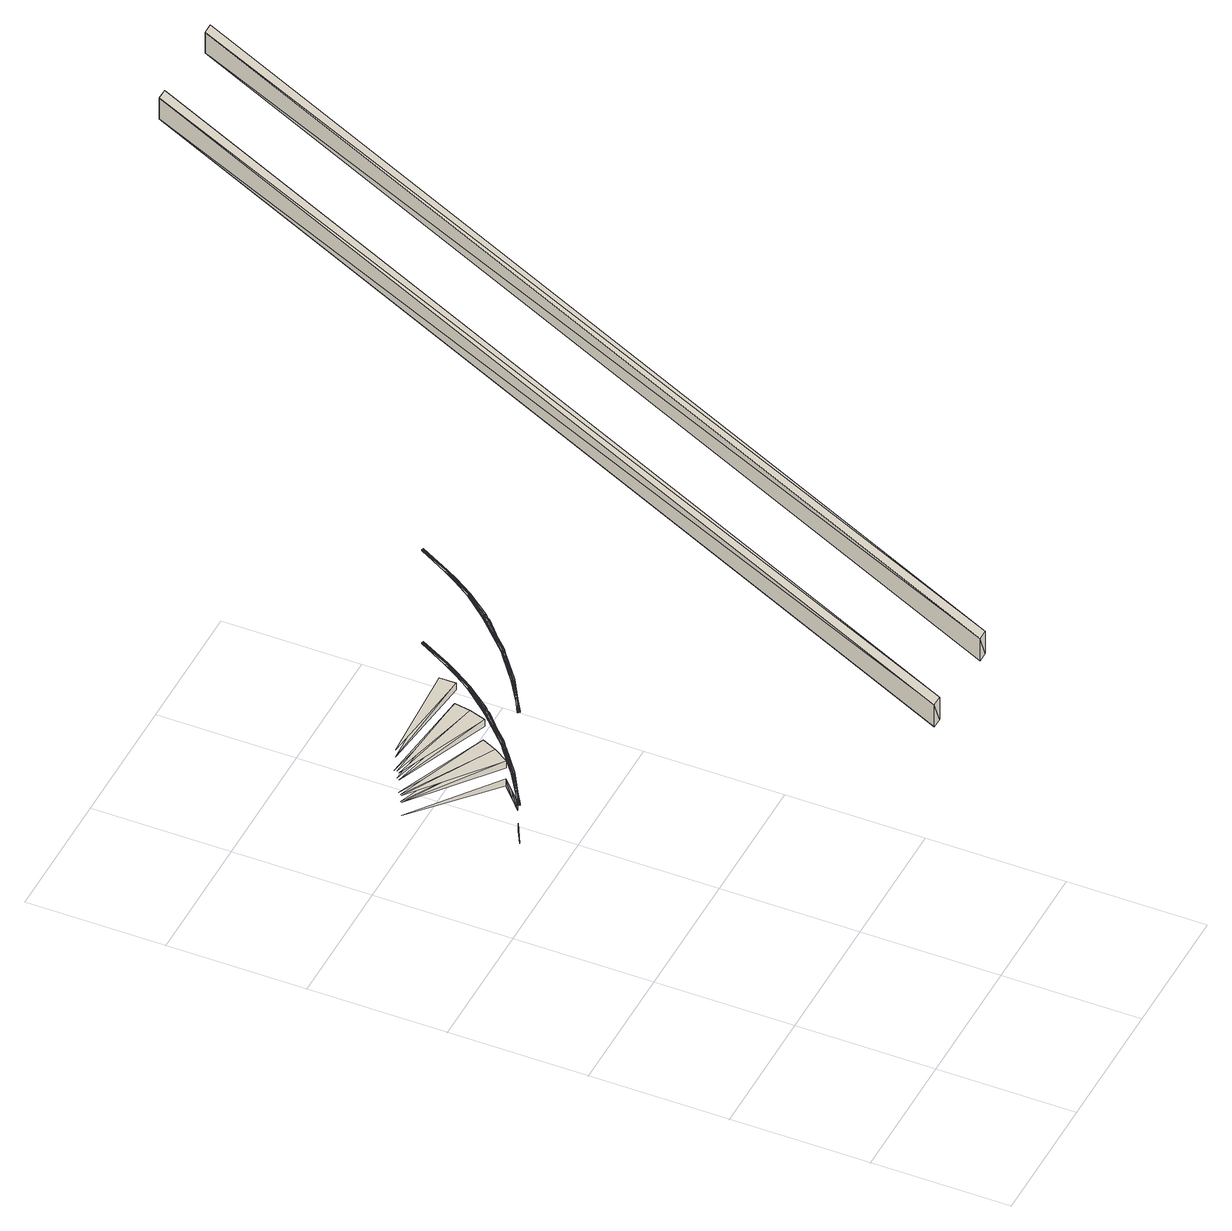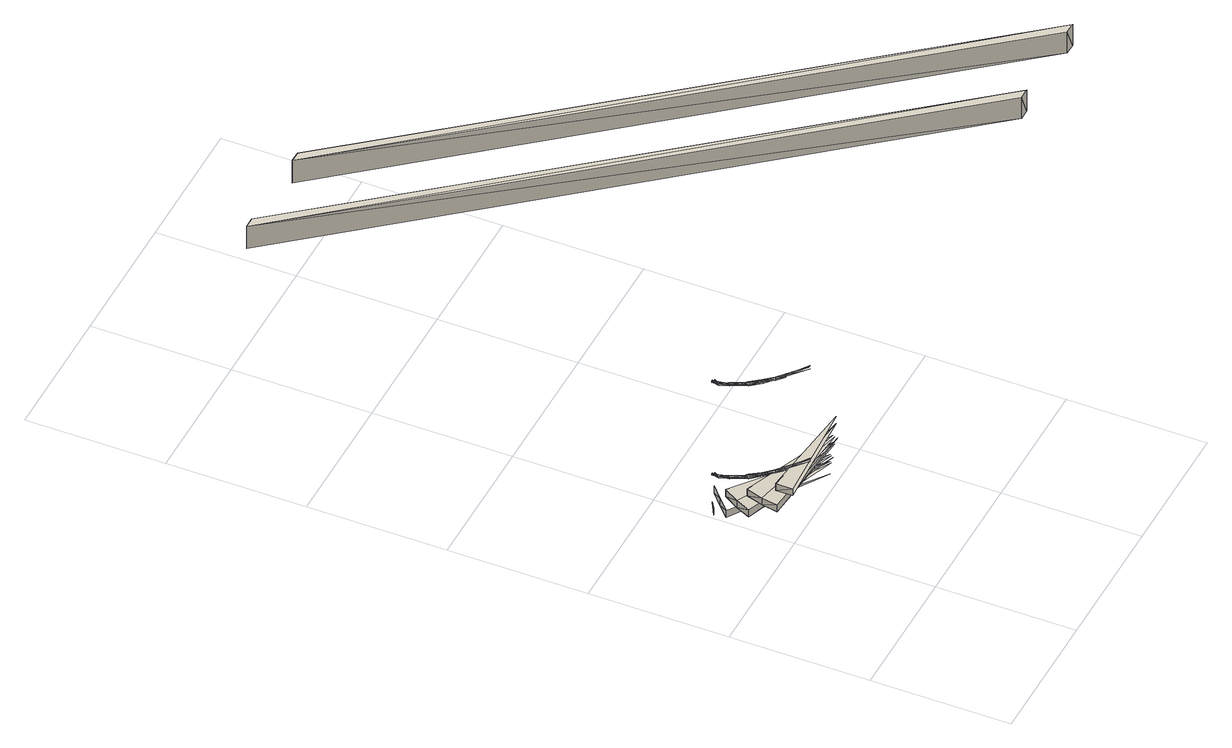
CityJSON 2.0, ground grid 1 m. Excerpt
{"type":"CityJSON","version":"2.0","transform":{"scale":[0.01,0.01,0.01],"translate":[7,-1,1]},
"CityObjects":{
"building1":{"type":"Building","attributes":{"info":{"id":14502,"type":"IfcStair","GlobalId":"38a9vdh9bF5Qg28GWyHhlr","OwnerHistory":"#12","Name":"Wendeltreppe","ObjectPlacement":"#502","Representation":"#14498","Tag":"79A67A01-C95B-4209-86-9A-74983B65305C"},"psets":{"Pset_StairCommon":{"HandicapAccessible":{"id":14532,"class":"IfcPropertySingleValue","value":false,"value_type":"IfcBoolean"},"IsExternal":{"id":14533,"class":"IfcPropertySingleValue","value":false,"value_type":"IfcBoolean"},"FireExit":{"id":14534,"class":"IfcPropertySingleValue","value":true,"value_type":"IfcBoolean"},"id":14535},"AC_Pset_Name":{"Name":{"id":14544,"class":"IfcPropertySingleValue","value":"Wendeltreppe","value_type":"IfcLabel"},"id":14545},"ArchiCADProperties":{"Komplette Element-ID":{"id":14551,"class":"IfcPropertySingleValue","value":"Wendeltreppe","value_type":"IfcLabel"},"Kompakte Element-ID":{"id":14552,"class":"IfcPropertySingleValue","value":"Wendeltreppe","value_type":"IfcLabel"},"Name des Sachmerkmal-Objekts":{"id":14553,"class":"IfcPropertySingleValue","value_type":"IfcLabel"},"Ursprungsgeschoss":{"id":14554,"class":"IfcPropertySingleValue","value":"Erdgeschoss","value_type":"IfcLabel"},"Raumname":{"id":14555,"class":"IfcPropertySingleValue","value":"Wohnen","value_type":"IfcLabel"},"Raumnummer":{"id":14556,"class":"IfcPropertySingleValue","value":"5","value_type":"IfcLabel"},"Ebene":{"id":14557,"class":"IfcPropertySingleValue","value":"Treppen","value_type":"IfcLabel"},"Typ":{"id":14558,"class":"IfcPropertySingleValue","value":"Treppen","value_type":"IfcLabel"},"Geschützt":{"id":14559,"class":"IfcPropertySingleValue","value":false,"value_type":"IfcBoolean"},"Bibliothekselement-Name":{"id":14560,"class":"IfcPropertySingleValue","value":"Treppe_FZK-Haus","value_type":"IfcLabel"},"Baustoff / Mehrschichtiger Aufbau / Profil / Schraffur":{"id":14561,"class":"IfcPropertySingleValue","value":"Holz","value_type":"IfcLabel"},"Etikettentext":{"id":14562,"class":"IfcPropertySingleValue","value_type":"IfcLabel"},"Eindeutige ID":{"id":14563,"class":"IfcPropertySingleValue","value_type":"IfcLabel"},"Verknüpfte Änderungen":{"id":14564,"class":"IfcPropertySingleValue","value_type":"IfcLabel"},"Tragende Funktion":{"id":14565,"class":"IfcPropertySingleValue","value":"Nicht definiert","value_type":"IfcLabel"},"Lage":{"id":14566,"class":"IfcPropertySingleValue","value":"Nicht definiert","value_type":"IfcLabel"},"Element-Klassifizierung":{"id":14567,"class":"IfcPropertySingleValue","value":"Treppe","value_type":"IfcLabel"},"Umbau-Status":{"id":14568,"class":"IfcPropertySingleValue","value":"Bestand","value_type":"IfcLabel"},"Anzeigen auf Umbau-Filter":{"id":14569,"class":"IfcPropertySingleValue","value":"Alle relevanten Filter","value_type":"IfcLabel"},"ARCHICAD IFC ID":{"id":14570,"class":"IfcPropertySingleValue","value":"38a9vdh9bF5Qg28GWyHhlr","value_type":"IfcLabel"},"Externe IFC ID":{"id":14571,"class":"IfcPropertySingleValue","value_type":"IfcLabel"},"Drehwinkel":{"id":14572,"class":"IfcPropertySingleValue","value":210,"value_type":"IfcPlaneAngleMeasure"},"Oberfläche":{"id":14573,"class":"IfcPropertySingleValue","value":"Allgemein","value_type":"IfcLabel"},"id":14574},"AC_Pset_Treppe_FZK-Haus":{"2D Hotspots in 3D zeigen":{"id":14602,"class":"IfcPropertySingleValue","value":true,"value_type":"IfcBoolean"},"Geschoßabhängig":{"id":14603,"class":"IfcPropertySingleValue","value":true,"value_type":"IfcBoolean"},"     Kein Bruch im Gesch. oberhalb":{"id":14604,"class":"IfcPropertySingleValue","value":true,"value_type":"IfcBoolean"},"     Strichlinien oberhalb Bruch":{"id":14605,"class":"IfcPropertySingleValue","value":true,"value_type":"IfcBoolean"},"     Linientyp unter Einsetzgeschoß":{"id":14606,"class":"IfcPropertySingleValue","value":4,"value_type":"IfcReal"},"Symbol maßstabunabhängig":{"id":14607,"class":"IfcPropertySingleValue","value":false,"value_type":"IfcBoolean"},"     Trittlinien":{"id":14608,"class":"IfcPropertySingleValue","value":false,"value_type":"IfcBoolean"},"     Pfeil":{"id":14609,"class":"IfcPropertySingleValue","value":false,"value_type":"IfcBoolean"},"     Detail":{"id":14610,"class":"IfcPropertySingleValue","value":false,"value_type":"IfcBoolean"},"Pfeil Auf/Ab":{"id":14611,"class":"IfcPropertySingleValue","value":false,"value_type":"IfcBoolean"},"Stift Kontur":{"id":14612,"class":"IfcPropertySingleValue","value_type":"IfcLabel"},"Schraffurtyp":{"id":14613,"class":"IfcPropertySingleValue","value":"Leer","value_type":"IfcLabel"},"Schraffur-Stift (gs_fill_pen)":{"id":14614,"class":"IfcPropertySingleValue","value_type":"IfcLabel"},"Schraffurhintergrund-Stift (gs_back_pen)":{"id":14615,"class":"IfcPropertySingleValue","value_type":"IfcLabel"},"2D-Detaillierungsgrad":{"id":14616,"class":"IfcPropertySingleValue","value":"Maßstababhängig","value_type":"IfcLabel"},"Einfache/mittelmässige Modifizierung bei (iScaleChangeSM)":{"id":14617,"class":"IfcPropertySingleValue","value":999,"value_type":"IfcReal"},"Einfache/mittelmässige Modifizierung bei (gs_ScaleChangeSM)":{"id":14618,"class":"IfcPropertySingleValue","value":100,"value_type":"IfcReal"},"Mittelmässige/detaillierte Modifizierung bei (iScaleChangeMD)":{"id":14619,"class":"IfcPropertySingleValue","value":999,"value_type":"IfcReal"},"Mittelmässige/detaillierte Modifizierung bei (gs_ScaleChangeMD)":{"id":14620,"class":"IfcPropertySingleValue","value":50,"value_type":"IfcReal"},"2D-Symbol Typ":{"id":14621,"class":"IfcPropertySingleValue","value":"Typ 11","value_type":"IfcLabel"},"Symbol Gruppentyp":{"id":14622,"class":"IfcPropertySingleValue","value":6,"value_type":"IfcReal"},"Stift sichtbar Struktur-Linie":{"id":14623,"class":"IfcPropertySingleValue","value_type":"IfcLabel"},"Stift unsichtbar Struktur-Linie":{"id":14624,"class":"IfcPropertySingleValue","value_type":"IfcLabel"},"Linientyp sichtbare Struktur":{"id":14625,"class":"IfcPropertySingleValue","value":1,"value_type":"IfcReal"},"Linientyp unsichtbare Struktur":{"id":14626,"class":"IfcPropertySingleValue","value":4,"value_type":"IfcReal"},"Typ Bruchsymbol":{"id":14627,"class":"IfcPropertySingleValue","value":"Gerade","value_type":"IfcLabel"},"Hintergrund Schraffur-Typ":{"id":14628,"class":"IfcPropertySingleValue","value":"Leer","value_type":"IfcLabel"},"Schraffur-Stift (gs_bgf_front_pen)":{"id":14629,"class":"IfcPropertySingleValue","value_type":"IfcLabel"},"Schraffurhintergrund-Stift (gs_bgf_back_pen)":{"id":14630,"class":"IfcPropertySingleValue","value":"Transparent","value_type":"IfcLabel"},"Schraffur über Bruchlinie":{"id":14631,"class":"IfcPropertySingleValue","value":false,"value_type":"IfcBoolean"},"Lauflinie zeigen":{"id":14632,"class":"IfcPropertySingleValue","value":true,"value_type":"IfcBoolean"},"Lauflinie über Bruch zeigen":{"id":14633,"class":"IfcPropertySingleValue","value":true,"value_type":"IfcBoolean"},"Stift Lauflinie":{"id":14634,"class":"IfcPropertySingleValue","value_type":"IfcLabel"},"Lauflinietyp (gs_walkline_type)":{"id":14635,"class":"IfcPropertySingleValue","value":1,"value_type":"IfcReal"},"Lauflinietyp über Bruchlinie":{"id":14636,"class":"IfcPropertySingleValue","value":4,"value_type":"IfcReal"},"Symbol Lauflinie-Startpunkt (gs_StartEndStyle)":{"id":14637,"class":"IfcPropertySingleValue","value":"Typ 1","value_type":"IfcLabel"},"Schraffur-Stift (0-Kein) (gs_StartEndFillPen)":{"id":14638,"class":"IfcPropertySingleValue","value":"Transparent","value_type":"IfcLabel"},"Pfeil":{"id":14639,"class":"IfcPropertySingleValue","value":"Typ 3","value_type":"IfcLabel"},"Schraffur-Stift (0-Kein) (gs_ArrowFillPen)":{"id":14640,"class":"IfcPropertySingleValue","value_type":"IfcLabel"},"Schraffur-Stift oben (0-Kein)":{"id":14641,"class":"IfcPropertySingleValue","value_type":"IfcLabel"},"Nummerierung zeigen (gs_show_numbering)":{"id":14642,"class":"IfcPropertySingleValue","value":true,"value_type":"IfcBoolean"},"Beginnt von...":{"id":14643,"class":"IfcPropertySingleValue","value":1,"value_type":"IfcReal"},"Schriftgröße (mm) (gs_numb_text_size)":{"id":14644,"class":"IfcPropertySingleValue","value":1,"value_type":"IfcReal"},"Schriftgröße (Punkt) (gs_numb_text_size_pt)":{"id":14645,"class":"IfcPropertySingleValue","value":2.83,"value_type":"IfcReal"},"Ausrichtung (gs_numb_orient)":{"id":14646,"class":"IfcPropertySingleValue","value":"Lesbar","value_type":"IfcLabel"},"Text-Stift (gs_numb_text_pen)":{"id":14647,"class":"IfcPropertySingleValue","value_type":"IfcLabel"},"Text umklappen":{"id":14648,"class":"IfcPropertySingleValue","value":"Kein","value_type":"IfcLabel"},"Unten-Text":{"id":14649,"class":"IfcPropertySingleValue","value":"Ab","value_type":"IfcLabel"},"Schriftgröße (mm) (gs_updown_text_size)":{"id":14650,"class":"IfcPropertySingleValue","value":1,"value_type":"IfcReal"},"Schriftgröße (Punkt) (gs_updown_text_size_pt)":{"id":14651,"class":"IfcPropertySingleValue","value":2.83,"value_type":"IfcReal"},"Ausrichtung (gs_updown_orient)":{"id":14652,"class":"IfcPropertySingleValue","value":"Parallel mit Lauflinie","value_type":"IfcLabel"},"Text-Stift (gs_updown_text_pen)":{"id":14653,"class":"IfcPropertySingleValue","value_type":"IfcLabel"},"Text (gs_riserun_text)":{"id":14654,"class":"IfcPropertySingleValue","value":true,"value_type":"IfcBoolean"},"Format":{"id":14655,"class":"IfcPropertySingleValue","value":"Anzahl x Auftritt x Steigung","value_type":"IfcLabel"},"Eigener Text":{"id":14656,"class":"IfcPropertySingleValue","value":"Anwendertext","value_type":"IfcLabel"},"Steigung Text":{"id":14657,"class":"IfcPropertySingleValue","value":"STG","value_type":"IfcLabel"},"Schriftgröße (mm) (gs_riserun_text_size)":{"id":14658,"class":"IfcPropertySingleValue","value":1,"value_type":"IfcReal"},"Schriftgröße (Punkt) (gs_riserun_text_size_pt)":{"id":14659,"class":"IfcPropertySingleValue","value":2.83,"value_type":"IfcReal"},"Ausrichtung (gs_riserun_orient)":{"id":14660,"class":"IfcPropertySingleValue","value":"Lesbar","value_type":"IfcLabel"},"Text-Stift (gs_riserun_text_pen)":{"id":14661,"class":"IfcPropertySingleValue","value_type":"IfcLabel"},"Übernehme Projektpräferenzen":{"id":14662,"class":"IfcPropertySingleValue","value":true,"value_type":"IfcBoolean"},"Beschreibung (gs_description)":{"id":14663,"class":"IfcPropertySingleValue","value_type":"IfcLabel"},"Schriftgröße (mm) (gs_desc_text_size)":{"id":14664,"class":"IfcPropertySingleValue","value":1,"value_type":"IfcReal"},"Schriftgröße (Punkt) (gs_desc_text_size_pt)":{"id":14665,"class":"IfcPropertySingleValue","value":2.83,"value_type":"IfcReal"},"Text-Stift (gs_desc_text_pen)":{"id":14666,"class":"IfcPropertySingleValue","value_type":"IfcLabel"},"Schrifttyp":{"id":14667,"class":"IfcPropertySingleValue","value":"Arial","value_type":"IfcLabel"},"Handlauf im Grundriss zeigen":{"id":14668,"class":"IfcPropertySingleValue","value":true,"value_type":"IfcBoolean"},"Pfosten Symbol-Typ":{"id":14669,"class":"IfcPropertySingleValue","value":"Typ 1","value_type":"IfcLabel"},"Linientyp (gs_handrail_linetype)":{"id":14670,"class":"IfcPropertySingleValue","value":1,"value_type":"IfcReal"},"Stift Linie (gs_handrail_pen)":{"id":14671,"class":"IfcPropertySingleValue","value_type":"IfcLabel"},"Linientyp Pfosten":{"id":14672,"class":"IfcPropertySingleValue","value":1,"value_type":"IfcReal"},"Stift Pfosten":{"id":14673,"class":"IfcPropertySingleValue","value_type":"IfcLabel"},"Handlauf-Achsenlinie zeigen":{"id":14674,"class":"IfcPropertySingleValue","value":true,"value_type":"IfcBoolean"},"Linientyp (gs_rail_axis_linetype)":{"id":14675,"class":"IfcPropertySingleValue","value":1,"value_type":"IfcReal"},"Stift Linie (gs_rail_axis_pen)":{"id":14676,"class":"IfcPropertySingleValue","value_type":"IfcLabel"},"Wangen im Grundriss zeigen":{"id":14677,"class":"IfcPropertySingleValue","value":true,"value_type":"IfcBoolean"},"Plattenlinie":{"id":14678,"class":"IfcPropertySingleValue","value":1,"value_type":"IfcReal"},"Stift Platten":{"id":14679,"class":"IfcPropertySingleValue","value_type":"IfcLabel"},"Geschossabhängig":{"id":14680,"class":"IfcPropertySingleValue","value":true,"value_type":"IfcBoolean"},"Linientyp unter Ursprungsgeschoss":{"id":14681,"class":"IfcPropertySingleValue","value":4,"value_type":"IfcReal"},"Bruchlinie":{"id":14682,"class":"IfcPropertySingleValue","value":true,"value_type":"IfcBoolean"},"2D-unter Bruchsymbol zeigen":{"id":14683,"class":"IfcPropertySingleValue","value":true,"value_type":"IfcBoolean"},"2D-über Bruchsymbol zeigen":{"id":14684,"class":"IfcPropertySingleValue","value":true,"value_type":"IfcBoolean"},"Stufen zeigen":{"id":14685,"class":"IfcPropertySingleValue","value":true,"value_type":"IfcBoolean"},"Linientyp (gs_story_line_type)":{"id":14686,"class":"IfcPropertySingleValue","value":1,"value_type":"IfcReal"},"Stift Linie (gs_story_line_pen)":{"id":14687,"class":"IfcPropertySingleValue","value_type":"IfcLabel"},"Lauflinietyp (gs_story_walkline_type)":{"id":14688,"class":"IfcPropertySingleValue","value":1,"value_type":"IfcReal"},"Nummerierung zeigen (gs_story_shownum)":{"id":14689,"class":"IfcPropertySingleValue","value":true,"value_type":"IfcBoolean"},"3D Verdeckte Kanten und Drahtmodell Kontur (gs_structure_3dhidden_pen)":{"id":14690,"class":"IfcPropertySingleValue","value_type":"IfcLabel"},"Oben Oberflächenmaterial (gs_up_mat)":{"id":14691,"class":"IfcPropertySingleValue","value":"Anstrich","value_type":"IfcLabel"},"Oben Oberflächenmaterial (gs_up_mat_temp)":{"id":14692,"class":"IfcPropertySingleValue","value":"Anstrich","value_type":"IfcLabel"},"Unten Oberflächenmaterial (gs_bot_mat)":{"id":14693,"class":"IfcPropertySingleValue","value":"Anstrich","value_type":"IfcLabel"},"Unten Oberflächenmaterial (gs_bot_mat_temp)":{"id":14694,"class":"IfcPropertySingleValue","value":"Anstrich","value_type":"IfcLabel"},"Seite Oberflächenmaterial (gs_side_mat)":{"id":14695,"class":"IfcPropertySingleValue","value":"Anstrich","value_type":"IfcLabel"},"Seite Oberflächenmaterial (gs_side_mat_temp)":{"id":14696,"class":"IfcPropertySingleValue","value":"Anstrich","value_type":"IfcLabel"},"Setzstufe Oberflächenmaterial (gs_raiser_mat)":{"id":14697,"class":"IfcPropertySingleValue","value":"Anstrich","value_type":"IfcLabel"},"Setzstufe Oberflächenmaterial (gs_raiser_mat_temp)":{"id":14698,"class":"IfcPropertySingleValue","value":"Anstrich","value_type":"IfcLabel"},"Gleiche Oberflächenmaterialien (gs_link_mat)":{"id":14699,"class":"IfcPropertySingleValue","value":false,"value_type":"IfcBoolean"},"Schnitt-Schraffur (gs_sectfill_type)":{"id":14700,"class":"IfcPropertySingleValue","value":"IWF01-24,0-001","value_type":"IfcLabel"},"Schnittschraffur-Stift (gs_sectfill_pen)":{"id":14701,"class":"IfcPropertySingleValue","value_type":"IfcLabel"},"Schnittschraffurhintergrund-Stift (gs_sectfill_back_pen)":{"id":14702,"class":"IfcPropertySingleValue","value_type":"IfcLabel"},"3D Verdeckte Kanten und Drahtmodell Kontur (gs_tread_3dhidden_pen)":{"id":14703,"class":"IfcPropertySingleValue","value_type":"IfcLabel"},"Oben Oberflächenmaterial (gs_tr_up_mat)":{"id":14704,"class":"IfcPropertySingleValue","value":"Kiefer, glänzend","value_type":"IfcLabel"},"Oben Oberflächenmaterial (gs_tr_up_mat_temp)":{"id":14705,"class":"IfcPropertySingleValue","value":"Kiefer, glänzend","value_type":"IfcLabel"},"Front Oberflächenmaterial (gs_tr_front_mat)":{"id":14706,"class":"IfcPropertySingleValue","value":"Kiefer, glänzend","value_type":"IfcLabel"},"Front Oberflächenmaterial (gs_tr_front_mat_temp)":{"id":14707,"class":"IfcPropertySingleValue","value":"Kiefer, glänzend","value_type":"IfcLabel"},"Setzstufe Oberflächenmaterial (gs_tr_riser_mat)":{"id":14708,"class":"IfcPropertySingleValue","value":"Kiefer, glänzend","value_type":"IfcLabel"},"Setzstufe Oberflächenmaterial (gs_tr_riser_mat_temp)":{"id":14709,"class":"IfcPropertySingleValue","value":"Kiefer, glänzend","value_type":"IfcLabel"},"Gleiche Oberflächenmaterialien (gs_link_tr_mat)":{"id":14710,"class":"IfcPropertySingleValue","value":false,"value_type":"IfcBoolean"},"Schnitt-Schraffur (gs_tr_sectfill_type)":{"id":14711,"class":"IfcPropertySingleValue","value":"IWF01-24,0-001","value_type":"IfcLabel"},"Schnittschraffur-Stift (gs_tr_sectfill_pen)":{"id":14712,"class":"IfcPropertySingleValue","value_type":"IfcLabel"},"Schnittschraffurhintergrund-Stift (gs_tr_sectfill_back_pen)":{"id":14713,"class":"IfcPropertySingleValue","value_type":"IfcLabel"},"Strukturtyp":{"id":14714,"class":"IfcPropertySingleValue","value":1,"value_type":"IfcReal"},"Tragende Dicke":{"id":14715,"class":"IfcPropertySingleValue","value":0.1,"value_type":"IfcReal"},"Preis":{"id":14716,"class":"IfcPropertySingleValue","value":0,"value_type":"IfcReal"},"Hersteller":{"id":14717,"class":"IfcPropertySingleValue","value_type":"IfcLabel"},"Anmerkung":{"id":14718,"class":"IfcPropertySingleValue","value_type":"IfcLabel"},"Lage":{"id":14719,"class":"IfcPropertySingleValue","value_type":"IfcLabel"},"Accessoires":{"id":14720,"class":"IfcPropertySingleValue","value_type":"IfcLabel"},"Mindestschallschutz (gs_list_soundinsul)":{"id":14721,"class":"IfcPropertySingleValue","value_type":"IfcLabel"},"Gruppe (FM_Type)":{"id":14722,"class":"IfcPropertySingleValue","value":"Andere","value_type":"IfcLabel"},"Gruppe (iFMType)":{"id":14723,"class":"IfcPropertySingleValue","value":25,"value_type":"IfcReal"},"Inventarnummer":{"id":14724,"class":"IfcPropertySingleValue","value_type":"IfcLabel"},"Seriennummer":{"id":14725,"class":"IfcPropertySingleValue","value_type":"IfcLabel"},"Herstellungsjahr":{"id":14726,"class":"IfcPropertySingleValue","value_type":"IfcLabel"},"Gewicht":{"id":14727,"class":"IfcPropertySingleValue","value":0,"value_type":"IfcReal"},"Gewichteinheit":{"id":14728,"class":"IfcPropertySingleValue","value":"kg","value_type":"IfcLabel"},"Anzahl Geschosse":{"id":14729,"class":"IfcPropertySingleValue","value":0,"value_type":"IfcReal"},"Anzahl Zwischenpodeste":{"id":14730,"class":"IfcPropertySingleValue","value":0,"value_type":"IfcReal"},"Niveauhöhe":{"id":14731,"class":"IfcPropertySingleValue","value":0,"value_type":"IfcReal"},"Lichtraum":{"id":14732,"class":"IfcPropertySingleValue","value":0,"value_type":"IfcReal"},"Tragende Konstruktion":{"id":14733,"class":"IfcPropertySingleValue","value_type":"IfcLabel"},"Tragekapazität":{"id":14734,"class":"IfcPropertySingleValue","value":0,"value_type":"IfcReal"},"Rauchfreies Treppenhaus":{"id":14735,"class":"IfcPropertySingleValue","value":false,"value_type":"IfcBoolean"},"Stufenlänge":{"id":14736,"class":"IfcPropertySingleValue","value":0,"value_type":"IfcReal"},"Material Treppenstufe":{"id":14737,"class":"IfcPropertySingleValue","value_type":"IfcLabel"},"Material Geländer":{"id":14738,"class":"IfcPropertySingleValue","value_type":"IfcLabel"},"Material Griff":{"id":14739,"class":"IfcPropertySingleValue","value_type":"IfcLabel"},"Frei definierbar 1":{"id":14740,"class":"IfcPropertySingleValue","value_type":"IfcLabel"},"Frei definierbar 2":{"id":14741,"class":"IfcPropertySingleValue","value_type":"IfcLabel"},"Frei definierbar 3":{"id":14742,"class":"IfcPropertySingleValue","value_type":"IfcLabel"},"Frei definierbar 4":{"id":14743,"class":"IfcPropertySingleValue","value_type":"IfcLabel"},"Frei definierbar 5":{"id":14744,"class":"IfcPropertySingleValue","value_type":"IfcLabel"},"Anzahl Auftritt":{"id":14745,"class":"IfcPropertySingleValue","value_type":"IfcLabel"},"Steigungsverhältnis":{"id":14746,"class":"IfcPropertySingleValue","value_type":"IfcLabel"},"Personenanzahl":{"id":14747,"class":"IfcPropertySingleValue","value_type":"IfcLabel"},"Nutzbare lichte Breite Wert":{"id":14748,"class":"IfcPropertySingleValue","value_type":"IfcLabel"},"Nutzbare lichte Breite":{"id":14749,"class":"IfcPropertySingleValue","value_type":"IfcLabel"},"Höhe von Wert":{"id":14750,"class":"IfcPropertySingleValue","value_type":"IfcLabel"},"Höhe von":{"id":14751,"class":"IfcPropertySingleValue","value_type":"IfcLabel"},"Höhe bis Wert":{"id":14752,"class":"IfcPropertySingleValue","value_type":"IfcLabel"},"Höhe bis":{"id":14753,"class":"IfcPropertySingleValue","value_type":"IfcLabel"},"Konstruktion (gs_onorm_construction)":{"id":14754,"class":"IfcPropertySingleValue","value_type":"IfcLabel"},"Mindestschallschutz (gs_onorm_soundinsul)":{"id":14755,"class":"IfcPropertySingleValue","value_type":"IfcLabel"},"Material 1":{"id":14756,"class":"IfcPropertySingleValue","value_type":"IfcLabel"},"Belag 1 Wert":{"id":14757,"class":"IfcPropertySingleValue","value_type":"IfcLabel"},"Belag 1":{"id":14758,"class":"IfcPropertySingleValue","value_type":"IfcLabel"},"Zusatzinformation 1":{"id":14759,"class":"IfcPropertySingleValue","value_type":"IfcLabel"},"Zusatzinformation 2":{"id":14760,"class":"IfcPropertySingleValue","value_type":"IfcLabel"},"AKS-Nummer":{"id":14761,"class":"IfcPropertySingleValue","value_type":"IfcLabel"},"Produkt":{"id":14762,"class":"IfcPropertySingleValue","value_type":"IfcLabel"},"Sammlung der Spezifikations-ID":{"id":14763,"class":"IfcPropertySingleValue","value_type":"IfcLabel"},"Beschreibung (gs_onorm_description)":{"id":14764,"class":"IfcPropertySingleValue","value_type":"IfcLabel"},"Anzahl":{"id":14765,"class":"IfcPropertySingleValue","value_type":"IfcLabel"},"ID-Nummer":{"id":14766,"class":"IfcPropertySingleValue","value_type":"IfcLabel"},"Datum Aufnahme":{"id":14767,"class":"IfcPropertySingleValue","value_type":"IfcLabel"},"Datum Änderung":{"id":14768,"class":"IfcPropertySingleValue","value_type":"IfcLabel"},"Zu Raum ID":{"id":14769,"class":"IfcPropertySingleValue","value_type":"IfcLabel"},"Konstruktion (ifc_StairType)":{"id":14770,"class":"IfcPropertySingleValue","value":0,"value_type":"IfcReal"},"Anzahl der Steigungen":{"id":14771,"class":"IfcPropertySingleValue","value":0,"value_type":"IfcReal"},"Anzahl der Auftritte":{"id":14772,"class":"IfcPropertySingleValue","value":0,"value_type":"IfcReal"},"id":14773},"ArchiCADQuantities":{"Höhenangabe zum Projekt-Nullpunkt":{"id":14949,"class":"IfcQuantityLength","value":0},"Höhe zu Geschoss":{"id":14950,"class":"IfcQuantityLength","value":0},"Oberflächenbereich":{"id":14951,"class":"IfcQuantityArea","value":7.69},"Netto-Volumen":{"id":14952,"class":"IfcQuantityVolume","value":0.208},"Fläche":{"id":14953,"class":"IfcQuantityArea","value":1},"Höhe (Z Größe)":{"id":14954,"class":"IfcQuantityLength","value":2},"Länge (A)":{"id":14955,"class":"IfcQuantityLength","value":1},"Volumen":{"id":14956,"class":"IfcQuantityVolume","value":0.208},"Breite (B)":{"id":14957,"class":"IfcQuantityLength","value":1},"id":14958},"AC_Equantity_Treppe_FZK-Haus":{"Höhe":{"id":14963,"class":"IfcQuantityLength","value":2},"Untere Ebene":{"id":14964,"class":"IfcQuantityLength","value":1},"Obere Ebene":{"id":14965,"class":"IfcQuantityLength","value":0},"Symbolgröße":{"id":14966,"class":"IfcQuantityLength","value":0.1},"- (gs_ArrowWidth)":{"id":14967,"class":"IfcQuantityLength","value":0.4},"- (gs_BegSymbWidth)":{"id":14968,"class":"IfcQuantityLength","value":0.2},"Steigungshöhe":{"id":14969,"class":"IfcQuantityLength","value":0},"Stufenlänge":{"id":14970,"class":"IfcQuantityLength","value":0},"id":14971}}},"geometry":[{"type":"MultiSurface","lod":"2","boundaries":[[[0,1,2]],[[3,4,5]],[[6,0,7]],[[8,9,4]],[[10,11,12]],[[13,14,15]],[[16,17,18]],[[19,20,12]],[[21,14,22]],[[23,15,24]],[[10,25,26]],[[26,25,6]],[[24,9,23]],[[20,2,1]],[[3,5,21]],[[5,4,9]],[[6,1,0]],[[10,12,27]],[[15,14,28]],[[29,24,15]],[[25,10,30]],[[14,21,31]],[[32,12,20]],[[33,6,25]],[[9,24,34]],[[21,5,35]],[[1,36,20]],[[9,37,5]],[[38,1,6]],[[39,40,41]],[[15,28,42]],[[43,10,27]],[[29,15,42]],[[43,30,10]],[[14,31,28]],[[32,27,12]],[[24,29,34]],[[30,33,25]],[[36,32,20]],[[21,35,31]],[[33,38,6]],[[9,34,37]],[[44,45,46]],[[38,36,1]],[[37,35,5]],[[47,48,49]],[[39,50,40]],[[51,46,45]],[[44,52,53]],[[54,30,43]],[[42,55,29]],[[43,27,56]],[[42,28,57]],[[33,30,58]],[[59,34,29]],[[60,27,32]],[[28,31,61]],[[62,38,33]],[[37,34,63]],[[32,36,64]],[[65,31,35]],[[35,37,66]],[[38,67,36]],[[50,48,40]],[[54,43,56]],[[42,57,55]],[[68,51,69]],[[52,70,71]],[[54,58,30]],[[59,29,55]],[[58,62,33]],[[63,34,59]],[[60,56,27]],[[28,61,57]],[[37,63,59]],[[62,58,38]],[[60,32,64]],[[31,65,61]],[[66,37,59]],[[58,67,38]],[[64,36,67]],[[35,66,65]],[[50,49,48]],[[72,73,74]],[[75,70,68]],[[76,58,54]],[[55,77,59]],[[56,78,54]],[[55,57,79]],[[76,62,58]],[[59,77,63]],[[80,74,73]],[[72,81,82]],[[56,60,83]],[[84,57,61]],[[58,62,85]],[[86,59,63]],[[87,76,54]],[[77,55,88]],[[87,54,78]],[[55,79,88]],[[89,67,58]],[[59,90,66]],[[64,83,60]],[[61,65,84]],[[78,56,91]],[[57,92,79]],[[65,66,93]],[[67,94,64]],[[85,62,76]],[[63,77,86]],[[83,91,56]],[[57,84,92]],[[85,89,58]],[[59,86,90]],[[83,64,95]],[[65,96,84]],[[89,94,67]],[[93,66,90]],[[95,64,94]],[[65,93,96]],[[46,52,44]],[[80,97,98]],[[99,81,100]],[[87,101,76]],[[77,88,102]],[[79,102,88]],[[101,87,78]],[[85,76,103]],[[86,77,104]],[[105,106,107]],[[91,108,78]],[[79,92,109]],[[46,51,52]],[[89,85,110]],[[90,86,111]],[[108,91,83]],[[109,92,84]],[[98,112,100]],[[93,90,113]],[[89,114,94]],[[84,96,113]],[[95,114,83]],[[114,95,94]],[[93,113,96]],[[106,105,115]],[[116,107,117]],[[101,118,76]],[[119,77,102]],[[101,78,108]],[[79,109,102]],[[118,103,76]],[[104,77,119]],[[110,85,103]],[[86,104,111]],[[120,108,83]],[[84,121,109]],[[89,110,122]],[[123,90,111]],[[120,83,124]],[[84,125,121]],[[122,114,89]],[[113,90,123]],[[84,113,125]],[[124,83,114]],[[51,70,52]],[[101,126,118]],[[119,102,127]],[[126,103,118]],[[119,127,104]],[[103,128,110]],[[111,104,129]],[[108,130,101]],[[102,109,131]],[[51,68,70]],[[132,126,101]],[[127,102,133]],[[130,132,101]],[[133,102,131]],[[126,128,103]],[[129,104,127]],[[134,122,110]],[[111,135,123]],[[134,110,128]],[[135,111,129]],[[130,108,136]],[[137,131,109]],[[123,135,113]],[[134,114,122]],[[120,138,108]],[[121,139,109]],[[124,138,120]],[[121,125,139]],[[140,136,108]],[[137,109,141]],[[138,124,114]],[[113,139,125]],[[138,140,108]],[[141,109,139]],[[134,142,114]],[[143,113,135]],[[144,114,142]],[[113,143,145]],[[138,114,144]],[[113,145,139]],[[146,126,132]],[[133,147,127]],[[148,128,126]],[[127,149,129]],[[150,132,130]],[[131,151,133]],[[128,152,134]],[[135,129,153]],[[136,154,130]],[[131,137,155]],[[154,136,140]],[[141,155,137]],[[74,81,72]],[[156,142,134]],[[135,157,143]],[[139,158,141]],[[159,140,138]],[[142,156,144]],[[145,143,157]],[[144,160,138]],[[139,145,161]],[[146,148,126]],[[149,127,147]],[[147,133,151]],[[150,146,132]],[[148,152,128]],[[149,153,129]],[[150,130,154]],[[131,155,151]],[[162,134,152]],[[135,153,163]],[[74,80,81]],[[162,156,134]],[[157,135,163]],[[155,141,158]],[[159,154,140]],[[159,138,160]],[[139,161,158]],[[160,144,156]],[[145,157,161]],[[164,148,146]],[[147,165,149]],[[164,152,148]],[[149,165,153]],[[166,146,150]],[[151,167,147]],[[152,168,162]],[[163,153,169]],[[154,170,150]],[[151,155,171]],[[168,156,162]],[[163,169,157]],[[100,81,80]],[[168,152,164]],[[153,165,169]],[[172,154,159]],[[158,173,155]],[[166,164,146]],[[165,147,167]],[[156,174,160]],[[161,157,175]],[[160,172,159]],[[158,161,173]],[[166,150,170]],[[151,171,167]],[[175,157,169]],[[168,174,156]],[[170,154,172]],[[155,173,171]],[[100,80,98]],[[176,160,174]],[[161,175,177]],[[176,172,160]],[[173,161,177]],[[164,178,168]],[[169,165,179]],[[180,164,166]],[[167,181,165]],[[170,182,166]],[[167,171,183]],[[178,164,180]],[[165,181,179]],[[169,184,175]],[[185,174,168]],[[185,168,178]],[[169,179,184]],[[180,166,182]],[[167,183,181]],[[172,186,170]],[[171,173,187]],[[171,187,183]],[[182,170,186]],[[176,174,188]],[[177,175,189]],[[188,172,176]],[[177,189,173]],[[117,107,106]],[[185,188,174]],[[189,175,184]],[[190,186,172]],[[187,173,191]],[[191,173,189]],[[188,190,172]],[[180,192,178]],[[179,181,193]],[[117,106,115]],[[180,182,194]],[[195,181,183]],[[186,196,182]],[[183,187,197]],[[191,198,187]],[[199,186,190]]]}]},
"building2":{"type":"Building","attributes":{"info":{"id":39432,"type":"IfcMember","GlobalId":"1qMEiq1Qz6guq8g1GCODiJ","OwnerHistory":"#12","Name":"Sparren-34","ObjectPlacement":"#39415","Representation":"#39428","Tag":"3A999AF6-1C12-413A-89-B2-BF4A3CAEAD63"},"psets":{"Pset_BeamCommon":{"Slope":{"id":39437,"class":"IfcPropertySingleValue","value":1718.87,"value_type":"IfcPlaneAngleMeasure"},"IsExternal":{"id":39438,"class":"IfcPropertySingleValue","value":false,"value_type":"IfcBoolean"},"LoadBearing":{"id":39439,"class":"IfcPropertySingleValue","value":true,"value_type":"IfcBoolean"},"id":39440},"AC_Pset_Name":{"Name":{"id":39449,"class":"IfcPropertySingleValue","value":"Sparren-34","value_type":"IfcLabel"},"id":39450},"ArchiCADProperties":{"Komplette Element-ID":{"id":39456,"class":"IfcPropertySingleValue","value":"Sparren-34","value_type":"IfcLabel"},"Kompakte Element-ID":{"id":39457,"class":"IfcPropertySingleValue","value":"Sparren-34","value_type":"IfcLabel"},"Name des Sachmerkmal-Objekts":{"id":39458,"class":"IfcPropertySingleValue","value_type":"IfcLabel"},"Ursprungsgeschoss":{"id":39459,"class":"IfcPropertySingleValue","value":"Dachgeschoss","value_type":"IfcLabel"},"Raumname":{"id":39460,"class":"IfcPropertySingleValue","value":"Galerie","value_type":"IfcLabel"},"Raumnummer":{"id":39461,"class":"IfcPropertySingleValue","value":"7","value_type":"IfcLabel"},"Ebene":{"id":39462,"class":"IfcPropertySingleValue","value":"Dachkonstruktion","value_type":"IfcLabel"},"Typ":{"id":39463,"class":"IfcPropertySingleValue","value":"Objekt","value_type":"IfcLabel"},"Geschützt":{"id":39464,"class":"IfcPropertySingleValue","value":false,"value_type":"IfcBoolean"},"Bibliothekselement-Name":{"id":39465,"class":"IfcPropertySingleValue","value_type":"IfcLabel"},"Baustoff / Mehrschichtiger Aufbau / Profil / Schraffur":{"id":39466,"class":"IfcPropertySingleValue","value":"Solid","value_type":"IfcLabel"},"Etikettentext":{"id":39467,"class":"IfcPropertySingleValue","value_type":"IfcLabel"},"Eindeutige ID":{"id":39468,"class":"IfcPropertySingleValue","value_type":"IfcLabel"},"Verknüpfte Änderungen":{"id":39469,"class":"IfcPropertySingleValue","value_type":"IfcLabel"},"Tragende Funktion":{"id":39470,"class":"IfcPropertySingleValue","value":"Nicht definiert","value_type":"IfcLabel"},"Lage":{"id":39471,"class":"IfcPropertySingleValue","value":"Nicht definiert","value_type":"IfcLabel"},"Element-Klassifizierung":{"id":39472,"class":"IfcPropertySingleValue","value":"Stab / Stabträger","value_type":"IfcLabel"},"Umbau-Status":{"id":39473,"class":"IfcPropertySingleValue","value":"Bestand","value_type":"IfcLabel"},"Anzeigen auf Umbau-Filter":{"id":39474,"class":"IfcPropertySingleValue","value":"Alle relevanten Filter","value_type":"IfcLabel"},"ARCHICAD IFC ID":{"id":39475,"class":"IfcPropertySingleValue","value":"1qMEiq1Qz6guq8g1GCODiJ","value_type":"IfcLabel"},"Externe IFC ID":{"id":39476,"class":"IfcPropertySingleValue","value_type":"IfcLabel"},"Drehwinkel":{"id":39477,"class":"IfcPropertySingleValue","value":90,"value_type":"IfcPlaneAngleMeasure"},"Oberfläche":{"id":39478,"class":"IfcPropertySingleValue","value":"Kiefer","value_type":"IfcLabel"},"id":39479},"ArchiCADQuantities":{"Höhenangabe zum Projekt-Nullpunkt":{"id":39507,"class":"IfcQuantityLength","value":3.2},"Höhe zu Geschoss":{"id":39508,"class":"IfcQuantityLength","value":0.5},"Oberflächenbereich":{"id":39509,"class":"IfcQuantityArea","value":3.08},"Netto-Volumen":{"id":39510,"class":"IfcQuantityVolume","value":0.0813},"Fläche":{"id":39511,"class":"IfcQuantityArea","value":0.4},"Höhe (Z Größe)":{"id":39512,"class":"IfcQuantityLength","value":2.89},"Länge (A)":{"id":39513,"class":"IfcQuantityLength","value":2.5},"Volumen":{"id":39514,"class":"IfcQuantityVolume","value":0.0813},"Breite (B)":{"id":39515,"class":"IfcQuantityLength","value":1},"id":39516}}},"geometry":[{"type":"MultiSurface","lod":"2","boundaries":[[[200,201,202]],[[200,202,203]],[[204,202,205]],[[204,203,202]],[[203,206,200]],[[203,204,206]],[[206,207,201]],[[200,206,201]],[[205,202,201]],[[205,201,207]],[[205,206,204]],[[207,206,205]]]}]},
"building3":{"type":"Building","attributes":{"info":{"id":39555,"type":"IfcMember","GlobalId":"2AxITdtlD1h9Y3ye8U93bV","OwnerHistory":"#12","Name":"Sparren-35","ObjectPlacement":"#39538","Representation":"#39551","Tag":"2B89760B-0C8D-4559-A3-B2-5B1635543320"},"psets":{"Pset_BeamCommon":{"Slope":{"id":39560,"class":"IfcPropertySingleValue","value":1718.87,"value_type":"IfcPlaneAngleMeasure"},"IsExternal":{"id":39561,"class":"IfcPropertySingleValue","value":false,"value_type":"IfcBoolean"},"LoadBearing":{"id":39562,"class":"IfcPropertySingleValue","value":true,"value_type":"IfcBoolean"},"id":39563},"AC_Pset_Name":{"Name":{"id":39572,"class":"IfcPropertySingleValue","value":"Sparren-35","value_type":"IfcLabel"},"id":39573},"ArchiCADProperties":{"Komplette Element-ID":{"id":39579,"class":"IfcPropertySingleValue","value":"Sparren-35","value_type":"IfcLabel"},"Kompakte Element-ID":{"id":39580,"class":"IfcPropertySingleValue","value":"Sparren-35","value_type":"IfcLabel"},"Name des Sachmerkmal-Objekts":{"id":39581,"class":"IfcPropertySingleValue","value_type":"IfcLabel"},"Ursprungsgeschoss":{"id":39582,"class":"IfcPropertySingleValue","value":"Dachgeschoss","value_type":"IfcLabel"},"Raumname":{"id":39583,"class":"IfcPropertySingleValue","value":"Galerie","value_type":"IfcLabel"},"Raumnummer":{"id":39584,"class":"IfcPropertySingleValue","value":"7","value_type":"IfcLabel"},"Ebene":{"id":39585,"class":"IfcPropertySingleValue","value":"Dachkonstruktion","value_type":"IfcLabel"},"Typ":{"id":39586,"class":"IfcPropertySingleValue","value":"Objekt","value_type":"IfcLabel"},"Geschützt":{"id":39587,"class":"IfcPropertySingleValue","value":false,"value_type":"IfcBoolean"},"Bibliothekselement-Name":{"id":39588,"class":"IfcPropertySingleValue","value_type":"IfcLabel"},"Baustoff / Mehrschichtiger Aufbau / Profil / Schraffur":{"id":39589,"class":"IfcPropertySingleValue","value":"Solid","value_type":"IfcLabel"},"Etikettentext":{"id":39590,"class":"IfcPropertySingleValue","value_type":"IfcLabel"},"Eindeutige ID":{"id":39591,"class":"IfcPropertySingleValue","value_type":"IfcLabel"},"Verknüpfte Änderungen":{"id":39592,"class":"IfcPropertySingleValue","value_type":"IfcLabel"},"Tragende Funktion":{"id":39593,"class":"IfcPropertySingleValue","value":"Nicht definiert","value_type":"IfcLabel"},"Lage":{"id":39594,"class":"IfcPropertySingleValue","value":"Nicht definiert","value_type":"IfcLabel"},"Element-Klassifizierung":{"id":39595,"class":"IfcPropertySingleValue","value":"Stab / Stabträger","value_type":"IfcLabel"},"Umbau-Status":{"id":39596,"class":"IfcPropertySingleValue","value":"Bestand","value_type":"IfcLabel"},"Anzeigen auf Umbau-Filter":{"id":39597,"class":"IfcPropertySingleValue","value":"Alle relevanten Filter","value_type":"IfcLabel"},"ARCHICAD IFC ID":{"id":39598,"class":"IfcPropertySingleValue","value":"2AxITdtlD1h9Y3ye8U93bV","value_type":"IfcLabel"},"Externe IFC ID":{"id":39599,"class":"IfcPropertySingleValue","value_type":"IfcLabel"},"Drehwinkel":{"id":39600,"class":"IfcPropertySingleValue","value":90,"value_type":"IfcPlaneAngleMeasure"},"Oberfläche":{"id":39601,"class":"IfcPropertySingleValue","value":"Kiefer","value_type":"IfcLabel"},"id":39602},"ArchiCADQuantities":{"Höhenangabe zum Projekt-Nullpunkt":{"id":39630,"class":"IfcQuantityLength","value":3.2},"Höhe zu Geschoss":{"id":39631,"class":"IfcQuantityLength","value":0.5},"Oberflächenbereich":{"id":39632,"class":"IfcQuantityArea","value":3.08},"Netto-Volumen":{"id":39633,"class":"IfcQuantityVolume","value":0.0813},"Fläche":{"id":39634,"class":"IfcQuantityArea","value":0.4},"Höhe (Z Größe)":{"id":39635,"class":"IfcQuantityLength","value":2.89},"Länge (A)":{"id":39636,"class":"IfcQuantityLength","value":2.5},"Volumen":{"id":39637,"class":"IfcQuantityVolume","value":0.0813},"Breite (B)":{"id":39638,"class":"IfcQuantityLength","value":1},"id":39639}}},"geometry":[{"type":"MultiSurface","lod":"2","boundaries":[[[208,209,210]],[[208,210,211]],[[212,210,213]],[[212,211,210]],[[211,214,208]],[[211,212,214]],[[214,215,209]],[[208,214,209]],[[213,210,209]],[[213,209,215]],[[213,214,212]],[[215,214,213]]]}]}
},
"vertices":[
[91,337,28],[96,341,33],[91,337,29],[91,337,109],[91,337,108],[96,341,113],[96,342,33],[91,338,28],[91,338,108],[96,342,113],[95,342,34],[89,338,29],[95,341,34],[89,338,109],[95,341,114],[95,342,114],[86,335,0],[97,341,0],[97,341,6],[90,337,29],[96,341,34],[96,341,114],[90,337,109],[90,338,108],[95,342,113],[95,342,33],[90,338,28],[103,347,42],[103,347,122],[103,348,121],[103,348,41],[104,347,122],[104,347,42],[103,349,41],[103,349,121],[104,347,121],[104,347,41],[104,348,120],[104,348,40],[96,341,18],[105,349,24],[96,341,24],[103,348,122],[103,348,42],[113,357,41],[54,404,35],[113,357,35],[54,404,24],[114,358,24],[114,358,18],[105,349,18],[120,368,35],[120,368,41],[54,404,41],[112,358,52],[112,358,132],[112,357,52],[112,357,132],[112,358,51],[112,358,131],[113,357,52],[113,357,132],[112,359,51],[112,359,131],[113,357,51],[113,357,131],[113,358,131],[113,358,51],[125,379,35],[55,405,35],[125,379,41],[55,405,41],[125,378,59],[55,406,53],[125,378,53],[56,407,41],[114,361,54],[114,361,134],[114,360,55],[114,360,135],[129,390,53],[129,390,59],[55,406,59],[115,360,54],[115,360,134],[114,361,53],[114,361,133],[114,360,54],[114,360,134],[115,361,53],[115,361,133],[115,360,55],[115,360,135],[115,360,133],[115,360,53],[116,360,54],[116,360,134],[56,408,53],[131,402,53],[56,408,59],[131,402,59],[122,375,67],[122,375,147],[122,376,66],[122,376,146],[56,409,71],[131,401,71],[131,401,77],[123,374,67],[123,374,147],[123,376,66],[123,376,146],[56,410,59],[124,375,146],[124,375,66],[131,413,71],[56,409,77],[131,413,77],[122,375,66],[122,375,146],[124,374,67],[124,374,147],[123,375,66],[123,375,146],[124,374,66],[124,374,146],[123,378,69],[123,378,149],[123,379,69],[123,379,149],[124,378,70],[124,378,150],[123,378,70],[123,378,150],[124,379,68],[124,379,148],[124,377,70],[124,377,150],[125,378,69],[125,378,149],[125,377,70],[125,377,150],[125,379,68],[125,379,148],[125,378,68],[125,378,148],[128,391,80],[128,391,160],[127,391,79],[127,391,159],[128,390,80],[128,390,160],[128,391,79],[128,391,159],[129,390,80],[129,390,160],[129,391,78],[129,391,158],[129,390,159],[129,390,79],[129,391,79],[129,391,159],[128,391,78],[128,391,158],[129,401,87],[129,401,167],[129,400,87],[129,400,167],[129,401,86],[129,401,166],[130,400,87],[130,400,167],[131,401,87],[131,401,167],[130,401,86],[130,401,166],[131,401,86],[131,401,166],[129,408,92],[129,408,172],[130,407,92],[130,407,172],[130,407,93],[130,407,173],[130,408,171],[130,408,91],[131,407,92],[131,407,172],[131,408,91],[131,408,171],[131,408,92],[131,408,172],[128,424,105],[128,424,185],[129,424,105],[129,424,185],[130,424,105],[130,424,185],[130,425,184],[130,425,104],
[106,600,527],[106,50,210],[114,50,210],[114,600,527],[114,600,509],[114,50,191],[106,600,509],[106,50,191],
[176,600,527],[176,50,210],[184,50,210],[184,600,527],[184,600,509],[184,50,191],[176,600,509],[176,50,191]
]}
